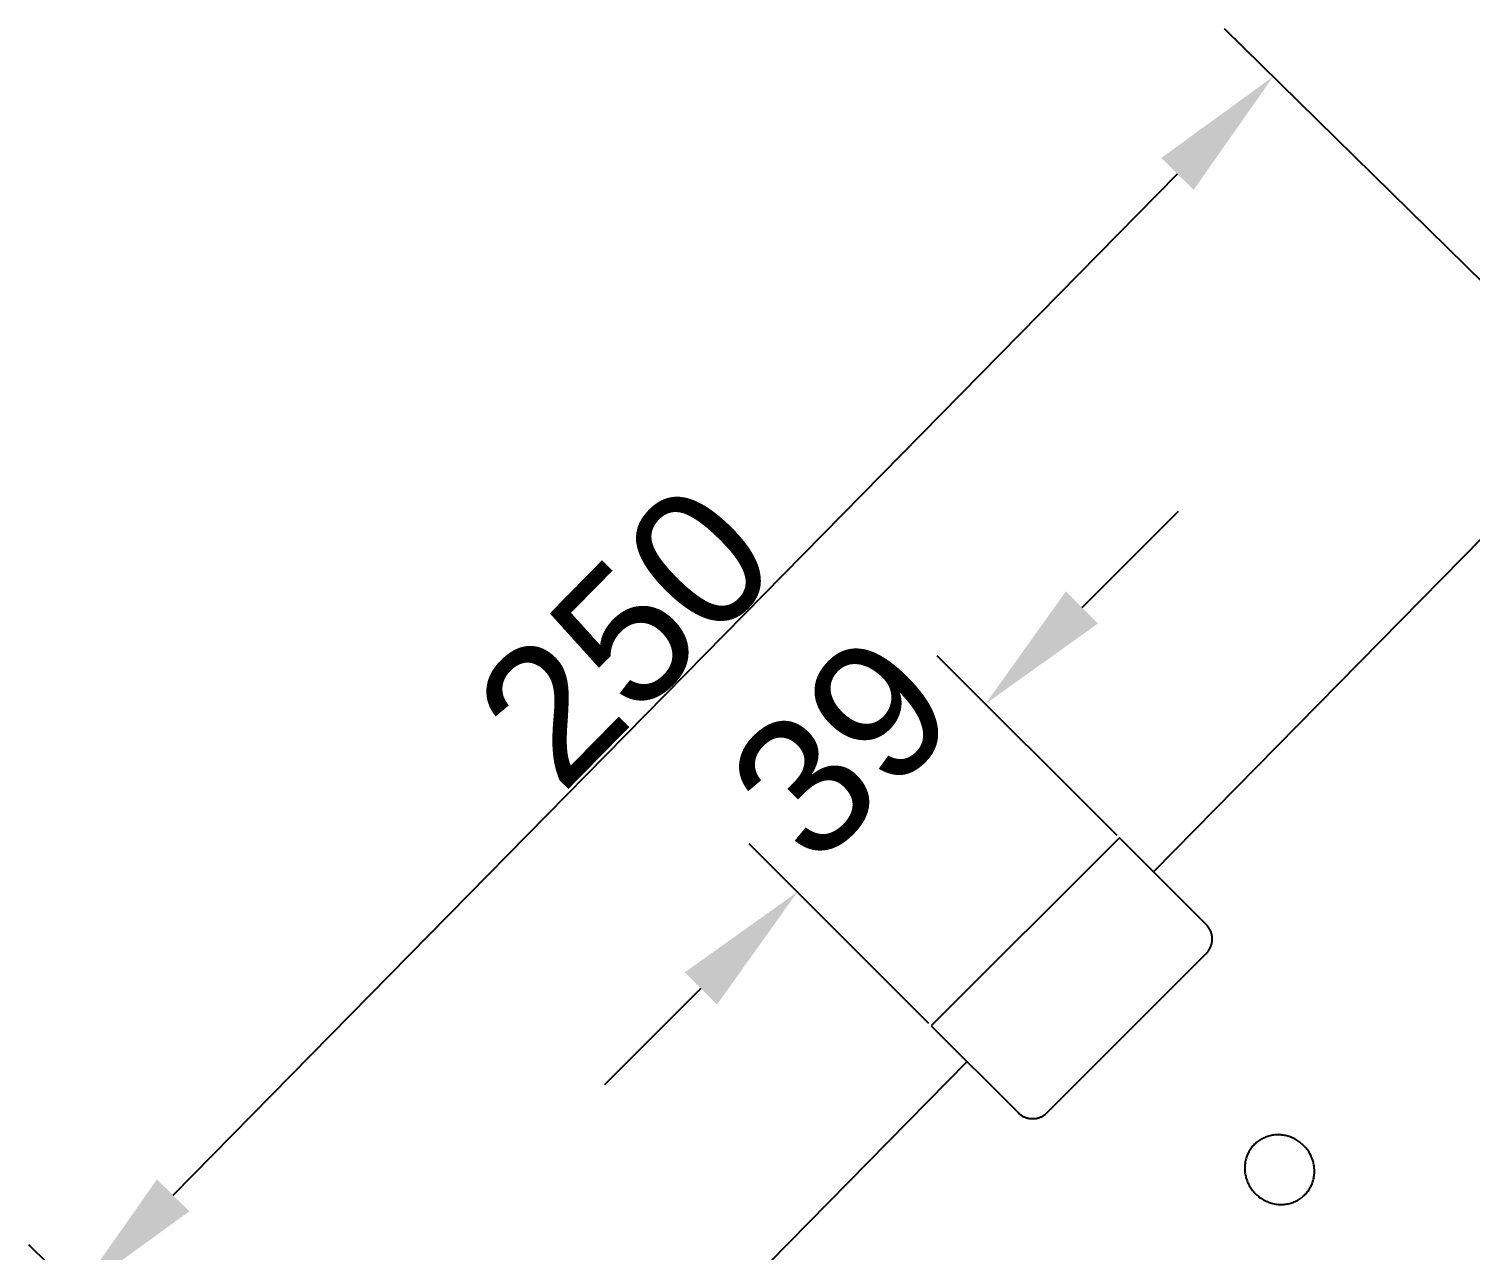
# Model space of a CAD drawing. Header units: millimetres. Extents: x 580 to 2065, y -13 to 1037.
# Drawn here: x 917.3 to 1128.6, y 603.2 to 782.3 of the extents above; entities that cross this region are included whole.
import ezdxf

# ---------------------------------------------------------------- set-up
doc = ezdxf.new("R2010")
doc.units = ezdxf.units.MM
doc.header["$LTSCALE"] = 0.1
doc.layers.add('DEFAULT', color=7, linetype='Continuous')
doc.layers.add('OUTLINE', color=2, linetype='Continuous')
doc.styles.add('ARIAL', font='arial_0.ttf')
doc.dimstyles.new('DIMENSION STYLE 01', dxfattribs={"dimtxt": 20, "dimasz": 20, "dimexe": 10, "dimexo": 0.5, "dimgap": 0.09, "dimtad": 1, "dimtoh": 1, "dimdec": 0, "dimzin": 0, "dimdsep": 46, "dimtxsty": 'ARIAL', "dimcen": 0.5, "dimadec": 1, "dimazin": 0, "dimtfac": 1, "dimtdec": 4, "dimtofl": 0, "dimtmove": 0, "dimatfit": 3, "dimfxl": 1, "dimtolj": 1, "dimtzin": 0, "dimarcsym": 0})

# ---------------------------------------------------------------- blocks, each defined once
blk = doc.blocks.new('*D143')
at = {"layer": 'DEFAULT', "color": 0, "lineweight": -2, "transparency": 16777216}
for p, q in [((1148.75, 727.09), (1092.6, 782.29)), ((938.49, 611.26), (1085.71, 761.01)), ((973.49, 548.81), (917.34, 604.01))]:
    blk.add_line(p, q, dxfattribs=at)
at = {"layer": 'DEFAULT', "color": 0, "transparency": 16777216}
for points in [[(1083.33, 763.35), (1088.08, 758.68), (1099.73, 775.28)], [(936.11, 613.59), (940.87, 608.92), (924.47, 597)]]:
    blk.add_solid(points, dxfattribs=at)
at = {"layer": 'Defpoints', "color": 0, "transparency": 16777216}
for p in [(1099.73, 775.28), (1149.1, 726.74), (973.84, 548.46)]:
    blk.add_point(p, dxfattribs=at)
at = {"layer": 'DEFAULT', "color": 0, "transparency": 16777216, "insert": (1004.75, 693.36), "char_height": 20, "attachment_point": 5, "rotation": 45.4894, "style": 'ARIAL'}
blk.add_mtext('\\A1;250', dxfattribs=at)
blk = doc.blocks.new('*D145')
at = {"layer": 'DEFAULT', "color": 0, "lineweight": -2, "transparency": 16777216}
for p, q in [((1071.71, 697.45), (1085.85, 711.59)), ((1076.84, 664.03), (1050.5, 690.38)), ((1049.27, 636.46), (1022.92, 662.8)), ((1015.85, 641.59), (1001.71, 627.45))]:
    blk.add_line(p, q, dxfattribs=at)
at = {"layer": 'DEFAULT', "color": 0, "transparency": 16777216}
for points in [[(1069.35, 699.81), (1074.07, 695.1), (1057.57, 683.31)], [(1013.49, 643.95), (1018.21, 639.23), (1029.99, 655.73)]]:
    blk.add_solid(points, dxfattribs=at)
at = {"layer": 'Defpoints', "color": 0, "transparency": 16777216}
for p in [(1057.57, 683.31), (1077.2, 663.68), (1049.62, 636.1)]:
    blk.add_point(p, dxfattribs=at)
at = {"layer": 'DEFAULT', "color": 0, "transparency": 16777216, "insert": (1036.49, 676.81), "char_height": 20, "attachment_point": 5, "rotation": 45, "style": 'ARIAL'}
blk.add_mtext('\\A1;39', dxfattribs=at)

msp = doc.modelspace()

# ---------------------------------------------------------------- linework, layer by layer
at = {"layer": 'DEFAULT'}
for p, q in [((1097.4, 619.09, -0.17), (1097.26, 618.98, -0.12)), ((1097.54, 619.19, -0.22), (1097.4, 619.09, -0.17)), ((1097.68, 619.29, -0.27), (1097.54, 619.19, -0.22)), ((1097.82, 619.39, -0.32), (1097.68, 619.29, -0.27)), ((1097.97, 619.48, -0.37), (1097.82, 619.39, -0.32)), ((1098.13, 619.56, -0.42), (1097.97, 619.48, -0.37)), ((1098.28, 619.64, -0.47), (1098.13, 619.56, -0.42)), ((1098.44, 619.71, -0.52), (1098.28, 619.64, -0.47)), ((1098.6, 619.78, -0.57), (1098.44, 619.71, -0.52)), ((1098.76, 619.84, -0.62), (1098.6, 619.78, -0.57)), ((1098.93, 619.9, -0.67), (1098.76, 619.84, -0.62)), ((1099.1, 619.95, -0.71), (1098.93, 619.9, -0.67)), ((1099.27, 619.99, -0.76), (1099.1, 619.95, -0.71)), ((1099.44, 620.03, -0.8), (1099.27, 619.99, -0.76)), ((1099.61, 620.06, -0.85), (1099.44, 620.03, -0.8)), ((1099.79, 620.09, -0.89), (1099.61, 620.06, -0.85)), ((1099.96, 620.11, -0.93), (1099.79, 620.09, -0.89)), ((1100.14, 620.12, -0.97), (1099.96, 620.11, -0.93)), ((1100.31, 620.13, -1.01), (1100.14, 620.12, -0.97)), ((1100.49, 620.13, -1.05), (1100.31, 620.13, -1.01)), ((1100.67, 620.13, -1.08), (1100.49, 620.13, -1.05)), ((1100.85, 620.12, -1.12), (1100.67, 620.13, -1.08)), ((1101.02, 620.1, -1.15), (1100.85, 620.12, -1.12)), ((1101.2, 620.08, -1.19), (1101.02, 620.1, -1.15)), ((1101.38, 620.05, -1.22), (1101.2, 620.08, -1.19)), ((1101.55, 620.01, -1.25), (1101.38, 620.05, -1.22)), ((1101.72, 619.97, -1.27), (1101.55, 620.01, -1.25)), ((1101.9, 619.93, -1.3), (1101.72, 619.97, -1.27)), ((1102.07, 619.87, -1.33), (1101.9, 619.93, -1.3)), ((1102.24, 619.81, -1.35), (1102.07, 619.87, -1.33)), ((1102.41, 619.75, -1.37), (1102.24, 619.81, -1.35)), ((1102.57, 619.68, -1.39), (1102.41, 619.75, -1.37)), ((1102.74, 619.6, -1.41), (1102.57, 619.68, -1.39)), ((1102.9, 619.52, -1.43), (1102.74, 619.6, -1.41)), ((1103.06, 619.44, -1.44), (1102.9, 619.52, -1.43)), ((1103.21, 619.34, -1.46), (1103.06, 619.44, -1.44)), ((1103.36, 619.25, -1.47), (1103.21, 619.34, -1.46)), ((1103.51, 619.14, -1.48), (1103.36, 619.25, -1.47)), ((1103.66, 619.04, -1.49), (1103.51, 619.14, -1.48)), ((1103.8, 618.92, -1.49), (1103.66, 619.04, -1.49)), ((1095.88, 617.01, 0.6), (1095.82, 616.84, 0.64)), ((1095.94, 617.17, 0.55), (1095.88, 617.01, 0.6)), ((1096.01, 617.33, 0.5), (1095.94, 617.17, 0.55)), ((1096.09, 617.49, 0.45), (1096.01, 617.33, 0.5)), ((1096.17, 617.64, 0.4), (1096.09, 617.49, 0.45)), ((1096.26, 617.79, 0.35), (1096.17, 617.64, 0.4)), ((1096.35, 617.94, 0.3), (1096.26, 617.79, 0.35)), ((1096.45, 618.08, 0.25), (1096.35, 617.94, 0.3)), ((1096.55, 618.22, 0.19), (1096.45, 618.08, 0.25)), ((1096.66, 618.36, 0.14), (1096.55, 618.22, 0.19)), ((1096.77, 618.49, 0.09), (1096.66, 618.36, 0.14)), ((1096.89, 618.62, 0.04), (1096.77, 618.49, 0.09)), ((1097.01, 618.74, -0.01), (1096.89, 618.62, 0.04)), ((1097.13, 618.86, -0.07), (1097.01, 618.74, -0.01)), ((1097.26, 618.98, -0.12), (1097.13, 618.86, -0.07)), ((1103.94, 618.81, -1.5), (1103.8, 618.92, -1.49)), ((1104.07, 618.68, -1.5), (1103.94, 618.81, -1.5)), ((1104.2, 618.56, -1.5), (1104.07, 618.68, -1.5)), ((1104.33, 618.43, -1.5), (1104.2, 618.56, -1.5)), ((1104.45, 618.29, -1.5), (1104.33, 618.43, -1.5)), ((1104.57, 618.16, -1.49), (1104.45, 618.29, -1.5)), ((1104.68, 618.01, -1.49), (1104.57, 618.16, -1.49)), ((1104.79, 617.87, -1.48), (1104.68, 618.01, -1.49)), ((1104.89, 617.72, -1.47), (1104.79, 617.87, -1.48)), ((1104.99, 617.57, -1.46), (1104.89, 617.72, -1.47)), ((1105.08, 617.41, -1.44), (1104.99, 617.57, -1.46)), ((1105.17, 617.25, -1.43), (1105.08, 617.41, -1.44)), ((1105.25, 617.09, -1.41), (1105.17, 617.25, -1.43)), ((1105.32, 616.93, -1.39), (1105.25, 617.09, -1.41)), ((1105.39, 616.76, -1.37), (1105.32, 616.93, -1.39)), ((1095.57, 615.64, 0.95), (1095.56, 615.46, 0.99)), ((1095.56, 615.46, 0.99), (1095.56, 615.29, 1.03)), ((1095.56, 615.29, 1.03), (1095.56, 615.11, 1.07)), ((1095.56, 615.11, 1.07), (1095.57, 614.93, 1.1)), ((1095.59, 615.82, 0.91), (1095.57, 615.64, 0.95)), ((1095.57, 614.93, 1.1), (1095.58, 614.76, 1.14)), ((1095.61, 615.99, 0.87), (1095.59, 615.82, 0.91)), ((1095.64, 616.17, 0.82), (1095.61, 615.99, 0.87)), ((1095.68, 616.34, 0.78), (1095.64, 616.17, 0.82)), ((1095.72, 616.51, 0.73), (1095.68, 616.34, 0.78)), ((1095.76, 616.68, 0.69), (1095.72, 616.51, 0.73)), ((1095.82, 616.84, 0.64), (1095.76, 616.68, 0.69)), ((1105.46, 616.59, -1.35), (1105.39, 616.76, -1.37)), ((1105.52, 616.43, -1.33), (1105.46, 616.59, -1.35)), ((1105.57, 616.25, -1.3), (1105.52, 616.43, -1.33)), ((1105.62, 616.08, -1.27), (1105.57, 616.25, -1.3)), ((1105.66, 615.91, -1.25), (1105.62, 616.08, -1.27)), ((1105.69, 615.73, -1.22), (1105.66, 615.91, -1.25)), ((1105.72, 615.56, -1.19), (1105.69, 615.73, -1.22)), ((1105.75, 615.38, -1.15), (1105.72, 615.56, -1.19)), ((1105.76, 615.2, -1.12), (1105.75, 615.38, -1.15)), ((1105.77, 615.02, -1.08), (1105.76, 615.2, -1.12)), ((1105.78, 614.85, -1.05), (1105.77, 615.02, -1.08)), ((1105.78, 614.67, -1.01), (1105.78, 614.85, -1.05)), ((1095.58, 614.76, 1.14), (1095.6, 614.58, 1.17)), ((1095.6, 614.58, 1.17), (1095.63, 614.4, 1.2)), ((1095.63, 614.4, 1.2), (1095.66, 614.23, 1.23)), ((1095.66, 614.23, 1.23), (1095.7, 614.05, 1.26)), ((1095.7, 614.05, 1.26), (1095.74, 613.88, 1.29)), ((1095.74, 613.88, 1.29), (1095.79, 613.71, 1.31)), ((1095.79, 613.71, 1.31), (1095.85, 613.54, 1.34)), ((1095.85, 613.54, 1.34), (1095.91, 613.37, 1.36)), ((1095.91, 613.37, 1.36), (1095.98, 613.2, 1.38)), ((1095.98, 613.2, 1.38), (1096.05, 613.04, 1.4)), ((1096.05, 613.04, 1.4), (1096.13, 612.87, 1.42)), ((1096.13, 612.87, 1.42), (1096.21, 612.71, 1.44)), ((1096.21, 612.71, 1.44), (1096.3, 612.56, 1.45)), ((1105.29, 612.64, -0.47), (1105.36, 612.79, -0.52)), ((1105.36, 612.79, -0.52), (1105.43, 612.96, -0.57)), ((1105.43, 612.96, -0.57), (1105.49, 613.12, -0.62)), ((1105.49, 613.12, -0.62), (1105.54, 613.28, -0.67)), ((1105.54, 613.28, -0.67), (1105.59, 613.45, -0.71)), ((1105.59, 613.45, -0.71), (1105.64, 613.62, -0.76)), ((1105.64, 613.62, -0.76), (1105.68, 613.79, -0.8)), ((1105.68, 613.79, -0.8), (1105.71, 613.97, -0.85)), ((1105.71, 613.97, -0.85), (1105.74, 614.14, -0.89)), ((1105.74, 614.14, -0.89), (1105.76, 614.32, -0.93)), ((1105.76, 614.32, -0.93), (1105.77, 614.49, -0.97)), ((1105.77, 614.49, -0.97), (1105.78, 614.67, -1.01)), ((1096.3, 612.56, 1.45), (1096.4, 612.4, 1.46)), ((1096.4, 612.4, 1.46), (1096.5, 612.25, 1.47)), ((1096.5, 612.25, 1.47), (1096.6, 612.1, 1.48)), ((1096.6, 612.1, 1.48), (1096.71, 611.96, 1.49)), ((1096.71, 611.96, 1.49), (1096.83, 611.82, 1.49)), ((1096.83, 611.82, 1.49), (1096.94, 611.68, 1.5)), ((1096.94, 611.68, 1.5), (1097.07, 611.55, 1.5)), ((1097.07, 611.55, 1.5), (1097.2, 611.42, 1.5)), ((1097.2, 611.42, 1.5), (1097.33, 611.3, 1.5)), ((1097.33, 611.3, 1.5), (1097.47, 611.18, 1.49)), ((1097.47, 611.18, 1.49), (1097.61, 611.07, 1.49)), ((1097.61, 611.07, 1.49), (1097.75, 610.96, 1.48)), ((1097.75, 610.96, 1.48), (1097.9, 610.85, 1.47)), ((1097.9, 610.85, 1.47), (1098.05, 610.75, 1.46)), ((1098.05, 610.75, 1.46), (1098.2, 610.66, 1.45)), ((1098.2, 610.66, 1.45), (1098.36, 610.57, 1.44)), ((1103.29, 610.52, 0.4), (1103.44, 610.61, 0.35)), ((1103.44, 610.61, 0.35), (1103.58, 610.7, 0.3)), ((1103.58, 610.7, 0.3), (1103.73, 610.8, 0.25)), ((1103.73, 610.8, 0.25), (1103.87, 610.9, 0.19)), ((1103.87, 610.9, 0.19), (1104, 611.01, 0.14)), ((1104, 611.01, 0.14), (1104.14, 611.12, 0.09)), ((1104.14, 611.12, 0.09), (1104.27, 611.24, 0.04)), ((1104.27, 611.24, 0.04), (1104.39, 611.36, -0.01)), ((1104.39, 611.36, -0.01), (1104.51, 611.49, -0.07)), ((1104.51, 611.49, -0.07), (1104.62, 611.62, -0.12)), ((1104.62, 611.62, -0.12), (1104.73, 611.75, -0.17)), ((1104.73, 611.75, -0.17), (1104.84, 611.89, -0.22)), ((1104.84, 611.89, -0.22), (1104.94, 612.03, -0.27)), ((1104.94, 612.03, -0.27), (1105.03, 612.18, -0.32)), ((1105.03, 612.18, -0.32), (1105.12, 612.33, -0.37)), ((1105.12, 612.33, -0.37), (1105.21, 612.48, -0.42)), ((1105.21, 612.48, -0.42), (1105.29, 612.64, -0.47)), ((1098.36, 610.57, 1.44), (1098.52, 610.48, 1.42)), ((1098.52, 610.48, 1.42), (1098.68, 610.4, 1.4)), ((1098.68, 610.4, 1.4), (1098.84, 610.33, 1.38)), ((1098.84, 610.33, 1.38), (1099.01, 610.26, 1.36)), ((1099.01, 610.26, 1.36), (1099.18, 610.2, 1.34)), ((1099.18, 610.2, 1.34), (1099.35, 610.15, 1.31)), ((1099.35, 610.15, 1.31), (1099.52, 610.1, 1.29)), ((1099.52, 610.1, 1.29), (1099.7, 610.05, 1.26)), ((1099.7, 610.05, 1.26), (1099.87, 610.01, 1.23)), ((1099.87, 610.01, 1.23), (1100.05, 609.98, 1.2)), ((1100.05, 609.98, 1.2), (1100.22, 609.95, 1.17)), ((1100.22, 609.95, 1.17), (1100.4, 609.93, 1.14)), ((1100.4, 609.93, 1.14), (1100.58, 609.92, 1.1)), ((1100.58, 609.92, 1.1), (1100.76, 609.91, 1.07)), ((1100.76, 609.91, 1.07), (1100.93, 609.91, 1.03)), ((1100.93, 609.91, 1.03), (1101.11, 609.92, 0.99)), ((1101.11, 609.92, 0.99), (1101.29, 609.93, 0.95)), ((1101.29, 609.93, 0.95), (1101.46, 609.94, 0.91)), ((1101.46, 609.94, 0.91), (1101.64, 609.97, 0.87)), ((1101.64, 609.97, 0.87), (1101.81, 610, 0.82)), ((1101.81, 610, 0.82), (1101.98, 610.03, 0.78)), ((1101.98, 610.03, 0.78), (1102.15, 610.07, 0.73)), ((1102.15, 610.07, 0.73), (1102.32, 610.12, 0.69)), ((1102.32, 610.12, 0.69), (1102.49, 610.17, 0.64)), ((1102.49, 610.17, 0.64), (1102.65, 610.23, 0.6)), ((1102.65, 610.23, 0.6), (1102.82, 610.3, 0.55)), ((1102.82, 610.3, 0.55), (1102.98, 610.37, 0.5)), ((1102.98, 610.37, 0.5), (1103.13, 610.44, 0.45)), ((1103.13, 610.44, 0.45), (1103.29, 610.52, 0.4))]:
    msp.add_line(p, q, dxfattribs=at)
at = {"layer": 'OUTLINE'}
for p, q in [((1149.1, 726.74), (1082.2, 658.68)), ((1077.2, 663.68), (1049.62, 636.1)), ((1089.93, 650.95), (1077.2, 663.68)), ((1090, 650.88), (1089.93, 650.95)), ((1090.07, 650.8), (1090, 650.88)), ((1090.13, 650.73), (1090.07, 650.8)), ((1090.19, 650.64), (1090.13, 650.73)), ((1090.25, 650.56), (1090.19, 650.64)), ((1090.31, 650.48), (1090.25, 650.56)), ((1090.37, 650.39), (1090.31, 650.48)), ((1090.42, 650.3), (1090.37, 650.39)), ((1090.47, 650.21), (1090.42, 650.3)), ((1090.51, 650.12), (1090.47, 650.21)), ((1090.56, 650.03), (1090.51, 650.12)), ((1090.59, 649.93), (1090.56, 650.03)), ((1090.63, 649.84), (1090.59, 649.93)), ((1090.66, 649.74), (1090.63, 649.84)), ((1090.69, 649.64), (1090.66, 649.74)), ((1090.72, 649.54), (1090.69, 649.64)), ((1090.74, 649.44), (1090.72, 649.54)), ((1090.76, 649.34), (1090.74, 649.44)), ((1090.78, 649.24), (1090.76, 649.34)), ((1090.79, 649.14), (1090.78, 649.24)), ((1090.8, 649.04), (1090.79, 649.14)), ((1090.79, 648.53), (1090.8, 648.63)), ((1090.8, 648.93), (1090.8, 649.04)), ((1090.8, 648.83), (1090.8, 648.93)), ((1090.8, 648.73), (1090.8, 648.83)), ((1090.8, 648.63), (1090.8, 648.73)), ((1066.59, 623.38), (1089.93, 646.71)), ((1089.93, 646.71), (1090, 646.78)), ((1090, 646.78), (1090.07, 646.86)), ((1090.07, 646.86), (1090.13, 646.94)), ((1090.13, 646.94), (1090.19, 647.02)), ((1090.19, 647.02), (1090.25, 647.1)), ((1090.25, 647.1), (1090.31, 647.19)), ((1090.31, 647.19), (1090.37, 647.27)), ((1090.37, 647.27), (1090.42, 647.36)), ((1090.42, 647.36), (1090.47, 647.45)), ((1090.47, 647.45), (1090.51, 647.54)), ((1090.51, 647.54), (1090.56, 647.64)), ((1090.56, 647.64), (1090.59, 647.73)), ((1090.59, 647.73), (1090.63, 647.83)), ((1090.63, 647.83), (1090.66, 647.92)), ((1090.66, 647.92), (1090.69, 648.02)), ((1090.69, 648.02), (1090.72, 648.12)), ((1090.72, 648.12), (1090.74, 648.22)), ((1090.74, 648.22), (1090.76, 648.32)), ((1090.76, 648.32), (1090.78, 648.42)), ((1090.78, 648.42), (1090.79, 648.53)), ((1049.62, 636.1), (1062.35, 623.38)), ((1054.86, 630.87), (973.84, 548.46)), ((1062.35, 623.38), (1062.42, 623.3)), ((1062.42, 623.3), (1062.5, 623.24)), ((1066.44, 623.24), (1066.52, 623.3)), ((1066.52, 623.3), (1066.59, 623.38)), ((1062.5, 623.24), (1062.58, 623.17)), ((1062.58, 623.17), (1062.66, 623.11)), ((1062.66, 623.11), (1062.74, 623.05)), ((1062.74, 623.05), (1062.82, 622.99)), ((1062.82, 622.99), (1062.91, 622.93)), ((1062.91, 622.93), (1063, 622.88)), ((1063, 622.88), (1063.09, 622.83)), ((1063.09, 622.83), (1063.18, 622.79)), ((1063.18, 622.79), (1063.27, 622.75)), ((1063.27, 622.75), (1063.37, 622.71)), ((1063.37, 622.71), (1063.46, 622.67)), ((1063.46, 622.67), (1063.56, 622.64)), ((1063.56, 622.64), (1063.66, 622.61)), ((1063.66, 622.61), (1063.76, 622.58)), ((1063.76, 622.58), (1063.86, 622.56)), ((1063.86, 622.56), (1063.96, 622.54)), ((1063.96, 622.54), (1064.06, 622.53)), ((1064.06, 622.53), (1064.16, 622.51)), ((1064.16, 622.51), (1064.26, 622.5)), ((1064.26, 622.5), (1064.37, 622.5)), ((1064.37, 622.5), (1064.47, 622.5)), ((1064.47, 622.5), (1064.57, 622.5)), ((1064.57, 622.5), (1064.67, 622.5)), ((1064.67, 622.5), (1064.78, 622.51)), ((1064.78, 622.51), (1064.88, 622.53)), ((1064.88, 622.53), (1064.98, 622.54)), ((1064.98, 622.54), (1065.08, 622.56)), ((1065.08, 622.56), (1065.18, 622.58)), ((1065.18, 622.58), (1065.28, 622.61)), ((1065.28, 622.61), (1065.38, 622.64)), ((1065.38, 622.64), (1065.47, 622.67)), ((1065.47, 622.67), (1065.57, 622.71)), ((1065.57, 622.71), (1065.66, 622.75)), ((1065.66, 622.75), (1065.76, 622.79)), ((1065.76, 622.79), (1065.85, 622.83)), ((1065.85, 622.83), (1065.94, 622.88)), ((1065.94, 622.88), (1066.03, 622.93)), ((1066.03, 622.93), (1066.11, 622.99)), ((1066.11, 622.99), (1066.2, 623.05)), ((1066.2, 623.05), (1066.28, 623.11)), ((1066.28, 623.11), (1066.36, 623.17)), ((1066.36, 623.17), (1066.44, 623.24))]:
    msp.add_line(p, q, dxfattribs=at)

# ---------------------------------------------------------------- dimensions: what is measured, and where the dimension line sits
at = {"layer": 'DEFAULT'}
for base, p1, p2, angle, picture, middle in [((1099.73, 775.28), (973.84, 548.46), (1149.1, 726.74), 45.4894, '*D143', (1004.75, 693.36)), ((1057.57, 683.31), (1049.62, 636.1), (1077.2, 663.68), 45, '*D145', (1036.49, 676.81))]:
    dim = msp.add_linear_dim(base=base, p1=p1, p2=p2, angle=angle, dimstyle='DIMENSION STYLE 01', dxfattribs=at)
    dim.commit()
    dim.dimension.update_dxf_attribs({"geometry": picture, "text_midpoint": middle})

doc.saveas('drawing.dxf')
